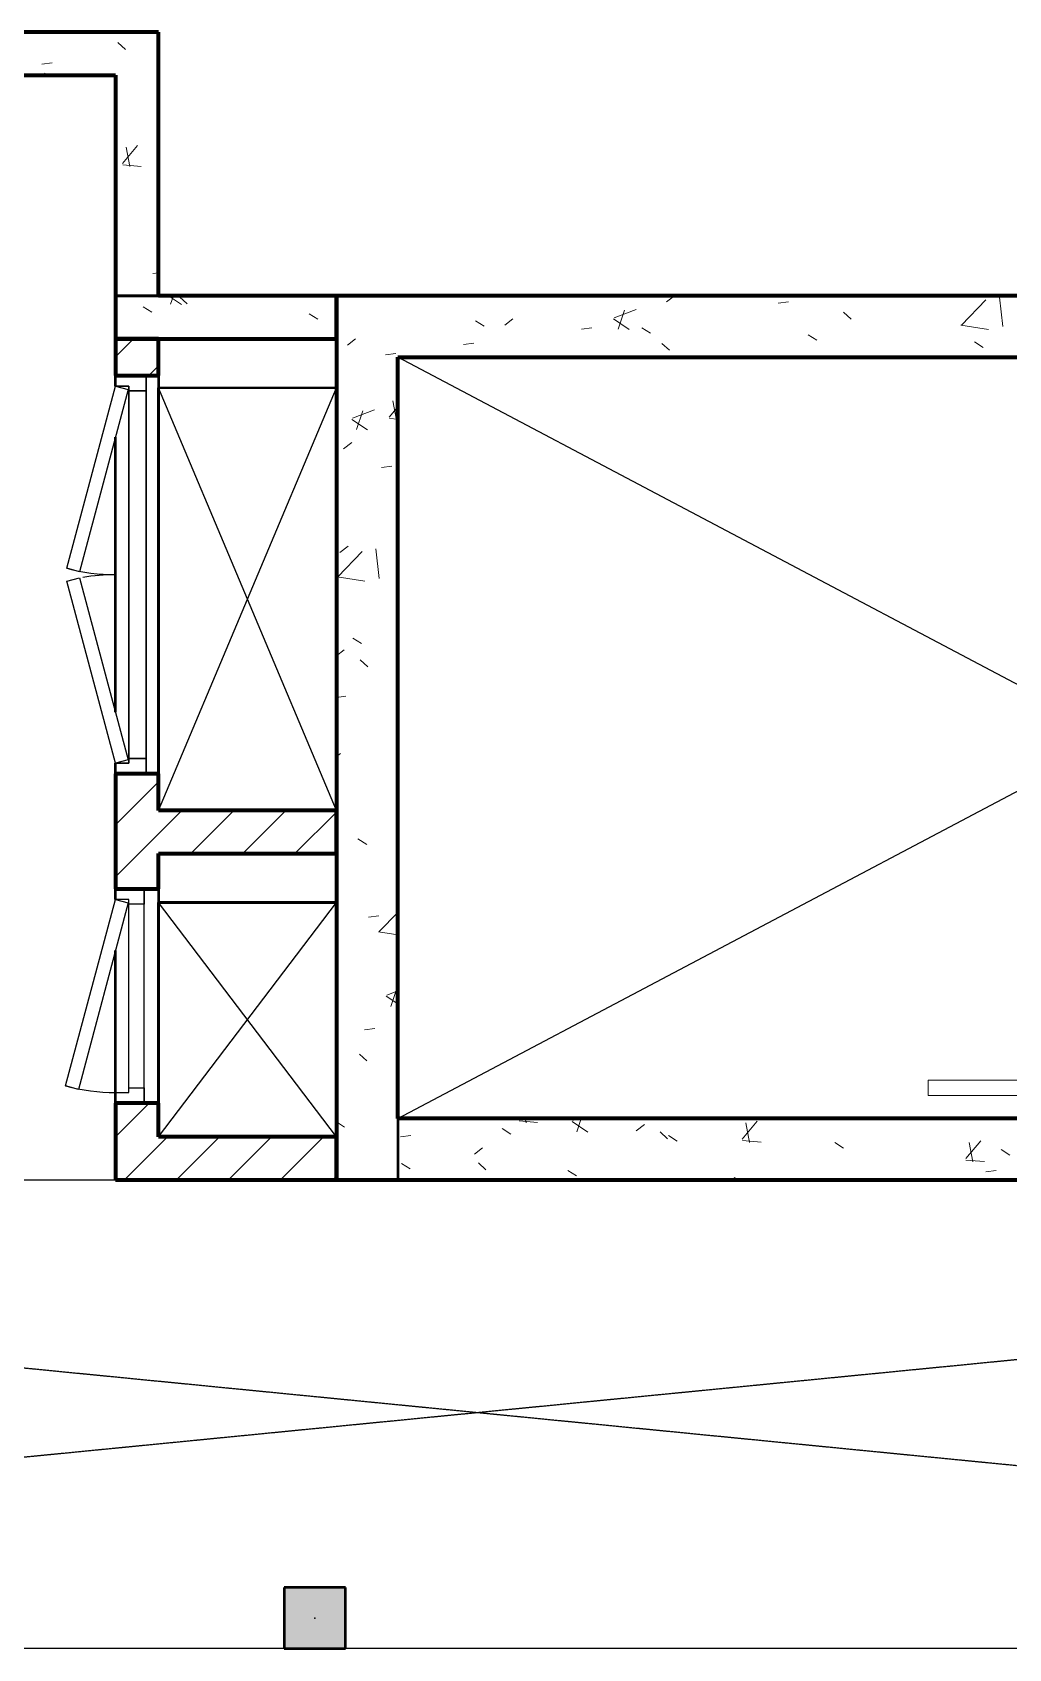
# Model space of a CAD drawing. Header units: millimetres. Extents: x -1379 to 1385823, y -4884429 to 548763.
# Drawn here: x 509308 to 512493, y -2308406 to -2303131 of the extents above; entities that cross this region are included whole.
import ezdxf

# ---------------------------------------------------------------- set-up
doc = ezdxf.new("R2010")
doc.units = ezdxf.units.MM
doc.linetypes.add('DPA_Overhead 100', pattern=[2.75, 1.75, -1])
for name, color, linetype in [('000 - CONCRETE_COL_HATCH_', 7, 'Continuous'), ('000 - CONCRETE_EX_BUILDING_MAIN_COLOR_1', 7, 'Continuous'), ('000 - CONCRETE_PRECAST_CUT_COLOR_4', 7, 'Continuous'), ('000 - EXISTING_COLUMN_CUT_COLOR_5', 7, 'Continuous')]:
    doc.layers.add(name, color=color, linetype=linetype)
for name, color, linetype, lineweight in [('_ _ A-DETL-OPENING', 7, 'Continuous', 25), ('A-DETL-GENF', 7, 'Continuous', 35), ('A-DETL-MEDM', 7, 'Continuous', 50), ('A-DOOR-E', 7, 'Continuous', 35), ('A-FLOR-E', 7, 'Continuous', 35), ('A-FLOR-HRAL', 7, 'Continuous', 35), ('A-FLOR-OVHD', 7, 'DPA_Overhead 100', 25), ('A-WALL', 7, 'Continuous', 70), ('A-WALL-PATT', 7, 'Continuous', 70), ('S-STRS-E', 7, 'Continuous', 35), ('WALL-E', 7, 'Continuous', 50)]:
    doc.layers.add(name, color=color, linetype=linetype, lineweight=lineweight)
pattern_1 = [(50, (-216781.46, 2306690.5), (728.7365, -63.75582), [76.2, -838.2]), (355, (-216781.5, 2306690.5), (-140.97162, 764.2276), [60.96, -670.56]), (100.451, (-216720.74, 2306685.2), (587.77, 700.46675), [64.76, -712.36]), (46.184, (-216781.5, 2306893.7), (1084.31624, -168.17096), [114.3, -1257.3]), (96.636, (-216691.1, 2306879.7), (949.6099, 989.70985), [97.14, -1068.54]), (351.184, (-216781.5, 2306893.7), (949.62055, 989.70115), [91.44, -1005.84]), (21, (-216679.86, 2306842.9), (606.45787, -409.06057), [76.2, -838.2]), (326, (-216679.9, 2306842.9), (247.20834, 736.75292), [60.96, -670.56]), (71.451, (-216629.3, 2306808.8), (853.66825, 327.68547), [64.76, -712.36]), (37.5, (-216781.46, 2306690.48), (12.354693, 338.22012), [33.528, -628.904, 33.528, -647.192, -673.1]), (37.5, (-216781.46, 2306690.48), (12.354693, 338.22012), [-1343.152, 33.528, -639.572]), (7.5, (-216781.46, 2306690.48), (267.278874, 400.722127), [33.528, -354.584, 33.528, -613.664, -256.54]), (7.5, (-216781.46, 2306690.48), (267.278874, 400.722127), [-1035.304, 33.528, -223.012]), (327.5, (-217008.03, 2306690.48), (542.36333, -22.915345), [33.528, -220.472, 33.528, -758.952, -1051.56]), (327.5, (-217008.03, 2306690.48), (542.36333, -22.915345), [-1046.48, 33.528, -1018.032]), (317.5, (-217109.63, 2306690.5), (592.51696, 101.70711), [33.528, -296.672, 33.528, -492.76, -746.76]), (317.5, (-217109.63, 2306690.5), (592.51696, 101.70711), [-856.488, 33.528, -713.232])]
pattern_2 = [(45, (-216781.46, 2306690.48), (-84.852814, 84.852814), [])]

# ---------------------------------------------------------------- blocks, each defined once
blk = doc.blocks.new('A4 - _Wall_ Access Panel 700x1350-3805095-IV01 - LOWER ROOF LEVEL PLAN')
at = {"layer": '000 - CONCRETE_EX_BUILDING_MAIN_COLOR_1', "color": 7}
for p, q in [((-350, 23), (-300, 23)), ((-350, -70), (-350, 23)), ((350, 23), (-350, 23)), ((-350, -70), (-350, 23)), ((-300, 23), (-300, -27)), ((300, 23), (-300, 23)), ((-300, 23), (-300, -27)), ((300, 23), (350, 23)), ((300, -27), (300, 23)), ((300, -27), (300, 23)), ((350, 23), (350, -70)), ((350, 23), (350, -70)), ((-315, -27), (-315, -70)), ((-300, -27), (-315, -27)), ((315, -27), (-315, -27)), ((-315, -27), (-315, -70)), ((-315, -70), (-303.9, -28.5)), ((-303.9, -28.5), (304.6, -191.5)), ((300, -27), (-300, -27)), ((315, -27), (300, -27)), ((315, -70), (315, -27)), ((315, -70), (315, -27)), ((-315, -70), (-350, -70)), ((-315, -70), (-350, -70)), ((293.5, -233.1), (-315, -70)), ((350, -70), (-148.9, -70)), ((-148.9, -70), (315, -70)), ((350, -70), (315, -70)), ((304.6, -191.5), (293.5, -233.1))]:
    blk.add_line(p, q, dxfattribs=at)
blk.add_arc((-315, -70), 630, 344.9995, 0, dxfattribs=at)
blk = doc.blocks.new('A20 - _Wall_ Access Panel 1300x1350-3801964-IV01 - LOWER ROOF LEVEL PLAN')
at = {"layer": '000 - CONCRETE_EX_BUILDING_MAIN_COLOR_1', "color": 7}
for p, q in [((-650, 30), (-600, 30)), ((-650, -70), (-650, 30)), ((-650, 30), (-650, -70)), ((650, 30), (-650, 30)), ((-600, 30), (-600, -27)), ((-600, -27), (-600, 30)), ((-600, 30), (600, 30)), ((600, 30), (650, 30)), ((600, -27), (600, 30)), ((600, 30), (600, -27)), ((650, 30), (650, -70)), ((650, -70), (650, 30)), ((-600, -27), (-615, -27)), ((-615, -27), (-615, -70)), ((-615, -70), (-615, -27)), ((-615, -27), (615, -27)), ((-615, -70), (-603.9, -28.5)), ((-603.9, -28.5), (-9.8, -187.6)), ((600, -27), (-600, -27)), ((9.8, -187.6), (603.9, -28.5)), ((615, -27), (600, -27)), ((603.9, -28.5), (615, -70)), ((615, -70), (615, -27)), ((615, -27), (615, -70)), ((-615, -70), (-650, -70)), ((-650, -70), (-615, -70)), ((-21, -229.2), (-615, -70)), ((448.8, -70), (-448.9, -70)), ((-448.9, -70), (448.8, -70)), ((615, -70), (21, -229.2)), ((650, -70), (615, -70)), ((615, -70), (650, -70)), ((-9.8, -187.6), (-21, -229.2)), ((21, -229.2), (9.8, -187.6))]:
    blk.add_line(p, q, dxfattribs=at)
for centre, start, end in [((-615, -70), 344.9995, 0), ((615, -70), 180, 190.0003)]:
    blk.add_arc(centre, 615, start, end, dxfattribs=at)
blk = doc.blocks.new('Top Rail Type - Top Rail_Internal_-6008788-IV01 - LOWER ROOF LEVEL PLAN')
at = {"layer": '000 - CONCRETE_EX_BUILDING_MAIN_COLOR_1', "color": 7, "lineweight": 9}
for p, q in [((290818.5, -2309317.7), (290439.6, -2309317.7)), ((290439.6, -2309318.6), (290439.6, -2309366.9)), ((290439.6, -2309366.9), (290439.6, -2309318.6)), ((293058.5, -2309317.7), (290818.5, -2309317.7)), ((293299.6, -2309317.7), (293058.5, -2309317.7)), ((293299.6, -2309318.6), (293299.6, -2309366.9)), ((293299.6, -2309366.9), (293299.6, -2309318.6)), ((290439.6, -2309367.7), (290818.5, -2309367.7)), ((290818.5, -2309367.7), (293058.5, -2309367.7)), ((293058.5, -2309367.7), (293299.6, -2309367.7))]:
    blk.add_line(p, q, dxfattribs=at)
for points in [[(290825.6, -2309340.7), (290825.6, -2309341.4), (290825.6, -2309342.7), (290825.6, -2309344.1), (290825.6, -2309344.7)], [(293065.6, -2309340.7), (293065.6, -2309341.4), (293065.6, -2309342.7), (293065.6, -2309344.1), (293065.6, -2309344.7)]]:
    blk.add_open_spline(points, degree=3, dxfattribs=at)
blk = doc.blocks.new('Top Rail Type - Top Rail_Internal_-V669-IV01 - LOWER ROOF LEVEL PLAN')
at = {"layer": '000 - CONCRETE_EX_BUILDING_MAIN_COLOR_1', "color": 7, "lineweight": 9}
for p, q in [((290439.6, -2309367.7), (290439.6, -2309317.7)), ((290825.6, -2309317.7), (290439.6, -2309317.7)), ((293065.6, -2309317.7), (290825.6, -2309317.7)), ((293299.6, -2309317.7), (293065.6, -2309317.7)), ((293299.6, -2309367.7), (293299.6, -2309317.7)), ((290825.6, -2309367.7), (290439.6, -2309367.7)), ((293065.6, -2309367.7), (290825.6, -2309367.7)), ((293299.6, -2309367.7), (293065.6, -2309367.7))]:
    blk.add_line(p, q, dxfattribs=at)
blk = doc.blocks.new('*U2580')
at = {"layer": '000 - CONCRETE_COL_HATCH_'}
h = blk.add_hatch(dxfattribs=at)
h.set_pattern_fill('AR-CONC', scale=0.5)
h.set_pattern_definition([(50, (0, -2e-14), (3.5863, -0.31376), [0.375, -4.125]), (355, (0, -2e-14), (-0.69376, 3.76096), [0.3, -3.3]), (100.4514, (0.299, -0.026), (2.89254, 3.4472), [0.3187, -3.50571]), (46.1842, (0, 1), (5.3362, -0.8276), [0.5625, -6.1875]), (96.6356, (0.4447, 0.931), (4.67331, 4.8706), [0.47805, -5.25857]), (351.184, (0, 1), (4.6733, 4.8706), [0.45, -4.95]), (21, (0.5, 0.75), (2.984535, -2.013094), [0.375, -4.125]), (326, (0.5, 0.75), (1.21658, 3.62575), [0.3, -3.3]), (71.4514, (0.7487, 0.5822), (4.20111, 1.612656), [0.3187, -3.50571]), (37.5, (0, -2e-14), (0.060799, 1.664469), [0, -3.26, 0, -3.35, 0, -3.3125]), (7.5, (0, -2e-14), (1.315348, 1.972059), [0, -1.91, 0, -3.185, 0, -1.2625]), (327.5, (-1.115, -2e-14), (2.669112, -0.112774), [0, -1.25, 0, -3.9, 0, -5.175]), (317.5, (-1.615, -2e-14), (2.91593, 0.500525), [0, -1.625, 0, -2.59, 0, -3.675])])
h.paths.add_polyline_path([(-100, -100), (100, -100), (100, 100), (-100, 100)])
at = {"color": 7}
blk.add_point((0, 0), dxfattribs=at)
at = {"layer": '000 - EXISTING_COLUMN_CUT_COLOR_5', "color": 7}
blk.add_lwpolyline([(-100, -100), (100, -100), (100, 100), (-100, 100)], close=True, dxfattribs=at)
blk = doc.blocks.new('C-1-IV01_REV00_20260605-145550_LOPF_EX')
at = {"layer": 'A-DETL-GENF', "lineweight": 25}
h = blk.add_hatch(dxfattribs=at)
h.set_pattern_fill('FP_2', style=0, pattern_type=2)
h.set_pattern_definition(pattern_1)
h.paths.add_polyline_path([(3485, -11840), (3485, -11640), (3285, -11640), (3285, -11840)])
h.paths.add_polyline_path([(519.4, -11840), (585, -11840), (585, -11640), (385, -11640), (385, -11840)])
h.paths.add_polyline_path([(7985, -11840), (7985, -11640), (7785, -11640), (7785, -11840)])
h.paths.add_polyline_path([(16445, -11840), (16445, -11640), (16245, -11640), (16245, -11840)])
h.paths.add_polyline_path([(12295, -11840), (12495, -11840), (12495, -11640), (12295, -11640)])
at = {"layer": 'A-WALL-PATT', "lineweight": 9}
h = blk.add_hatch(dxfattribs=at)
h.set_pattern_fill('FP_2', style=0, pattern_type=2)
h.set_pattern_definition(pattern_1)
h.paths.add_polyline_path([(7235, -6705), (7375, -6705), (7375, -6565), (5375, -6565), (5375, -6705), (6259.5, -6705)])
h = blk.add_hatch(dxfattribs=at)
h.set_pattern_fill('FP_2', style=0, pattern_type=2)
h.set_pattern_definition(pattern_1)
h.paths.add_polyline_path([(7375, -7425), (7375, -6705), (7235, -6705), (7235, -7425)])
h = blk.add_hatch(dxfattribs=at)
h.set_pattern_fill('FP_2', style=0, pattern_type=2)
h.set_pattern_definition(pattern_1)
h.paths.add_polyline_path([(7955, -7565), (7955, -7425), (7235, -7425), (7235, -7565)])
h = blk.add_hatch(dxfattribs=at)
h.set_pattern_fill('FP_2', style=0, pattern_type=2)
h.set_pattern_definition(pattern_1)
h.paths.add_polyline_path([(7955, -10310), (8155, -10310), (8155, -7425), (7955, -7425), (7955, -9952.9)])
h = blk.add_hatch(dxfattribs=at)
h.set_pattern_fill('FP_2', style=0, pattern_type=2)
h.set_pattern_definition(pattern_1)
h.paths.add_polyline_path([(14355, -7625), (14355, -7425), (8155, -7425), (8155, -7625), (14295.7, -7625)])
h = blk.add_hatch(dxfattribs=at)
h.set_pattern_fill('FP_8', style=0, pattern_type=2)
h.set_pattern_definition(pattern_2)
h.paths.add_polyline_path([(7375, -10310), (7375, -10060), (7235, -10060), (7235, -10310), (7305, -10310)])
h.paths.add_polyline_path([(7305, -9360), (7375, -9360), (7375, -8985), (7235, -8985), (7235, -9360)])
h.paths.add_polyline_path([(7235, -7685), (7375, -7685), (7375, -7565), (7235, -7565), (7235, -7643.6)])
h = blk.add_hatch(dxfattribs=at)
h.set_pattern_fill('FP_8', style=0, pattern_type=2)
h.set_pattern_definition(pattern_2)
h.paths.add_polyline_path([(7955, -9245), (7955, -9105), (7375, -9105), (7375, -9245), (7407.5, -9245)])
h = blk.add_hatch(dxfattribs=at)
h.set_pattern_fill('FP_2', style=0, pattern_type=2)
h.set_pattern_definition(pattern_1)
h.paths.add_polyline_path([(14355, -10310), (14355, -10110), (8155, -10110), (8155, -10310), (14295.7, -10310)])
h = blk.add_hatch(dxfattribs=at)
h.set_pattern_fill('FP_8', style=0, pattern_type=2)
h.set_pattern_definition(pattern_2)
h.paths.add_polyline_path([(7955, -10310), (7955, -10170), (7375, -10170), (7375, -10310), (7407.5, -10310)])
at = {"layer": '_ _ A-DETL-OPENING', "color": 7}
for p, q in [((8155, -10110), (12855, -7625)), ((12855, -10110), (8155, -7625)), ((7955, -9105), (7375, -7725)), ((7375, -9105), (7955, -7725)), ((7955, -10170), (7375, -9405)), ((7375, -10170), (7955, -9405))]:
    blk.add_line(p, q, dxfattribs=at)
at = {"layer": 'A-DETL-MEDM', "color": 7}
for p, q in [((7785, -11640), (7785, -11840)), ((7985, -11640), (7785, -11640)), ((7985, -11840), (7985, -11640)), ((7785, -11840), (7985, -11840))]:
    blk.add_line(p, q, dxfattribs=at)
at = {"layer": 'A-FLOR-E', "color": 7}
for p, q in [((5375, -6565), (7375, -6565)), ((7375, -6565), (7375, -7425)), ((7235, -6705), (685, -6705)), ((685, -6705), (7235, -6705)), ((7235, -6705), (685, -6705)), ((685, -6705), (7235, -6705)), ((7235, -6705), (685, -6705)), ((7235, -7425), (7235, -6705)), ((7235, -6705), (7235, -7425)), ((7235, -7720), (7235, -6705)), ((7235, -6705), (7235, -7425)), ((7235, -7425), (7235, -6705)), ((14555, -7425), (7235, -7425)), ((7235, -7425), (14555, -7425)), ((7235, -7425), (7955, -7425)), ((7955, -7425), (7235, -7425)), ((7375, -7425), (14415, -7425)), ((7955, -7425), (7955, -7725)), ((7955, -7725), (7955, -7425)), ((7955, -7725), (7375, -7725)), ((7375, -7725), (7375, -9105)), ((7375, -9105), (7375, -7725)), ((7375, -7725), (7955, -7725)), ((7235, -8783.8), (7235, -7886.1)), ((7235, -9395), (7235, -8950)), ((7375, -9105), (7955, -9105)), ((7955, -9105), (7375, -9105)), ((7955, -9105), (7955, -9405)), ((7955, -9405), (7955, -9105)), ((7955, -9405), (7375, -9405)), ((7375, -9405), (7375, -10170)), ((7375, -10170), (7375, -9405)), ((7375, -9405), (7955, -9405)), ((7235, -10310), (7235, -9561.1)), ((7375, -10170), (7955, -10170)), ((7955, -10170), (7375, -10170)), ((7955, -10170), (7955, -10310)), ((7955, -10310), (7955, -10170)), ((14555, -10310), (7235, -10310)), ((7955, -10310), (14555, -10310)), ((14555, -10310), (7955, -10310))]:
    blk.add_line(p, q, dxfattribs=at)
at = {"layer": 'A-FLOR-OVHD', "color": 7}
for p, q in [((16145, -10310), (585, -11840)), ((685, -10310), (7235, -10310)), ((16245, -11840), (685, -10310)), ((16245, -11840), (585, -11840))]:
    blk.add_line(p, q, dxfattribs=at)
at = {"layer": 'A-WALL', "color": 7}
for p, q in [((7375, -6565), (5375, -6565)), ((7375, -6705), (7375, -6565)), ((5375, -6705), (7235, -6705)), ((7235, -6705), (7235, -7425)), ((7375, -7425), (7375, -6705)), ((7235, -7425), (7235, -7565)), ((7955, -7425), (7375, -7425)), ((7955, -7425), (7955, -10310)), ((8155, -7425), (7955, -7425)), ((7955, -7565), (7955, -7425)), ((14355, -7425), (8155, -7425)), ((7235, -7565), (7955, -7565)), ((7235, -7565), (7235, -7685)), ((7305, -7565), (7235, -7565)), ((7375, -7565), (7305, -7565)), ((7375, -7685), (7375, -7565)), ((8155, -10110), (8155, -7625)), ((8155, -7625), (14355, -7625)), ((7235, -7685), (7305, -7685)), ((7305, -7685), (7375, -7685)), ((7235, -8985), (7235, -9360)), ((7305, -8985), (7235, -8985)), ((7375, -8985), (7305, -8985)), ((7375, -9105), (7375, -8985)), ((7955, -9105), (7375, -9105)), ((7955, -9245), (7955, -9105)), ((7375, -9245), (7955, -9245)), ((7375, -9360), (7375, -9245)), ((7235, -9360), (7305, -9360)), ((7305, -9360), (7375, -9360)), ((7235, -10060), (7235, -10310)), ((7305, -10060), (7235, -10060)), ((7375, -10060), (7305, -10060)), ((7375, -10170), (7375, -10060)), ((14355, -10110), (8155, -10110)), ((7955, -10170), (7375, -10170)), ((7955, -10310), (7955, -10170)), ((7235, -10310), (7305, -10310)), ((7305, -10310), (7375, -10310)), ((7375, -10310), (7955, -10310)), ((7955, -10310), (8155, -10310)), ((8155, -10310), (14355, -10310))]:
    blk.add_line(p, q, dxfattribs=at)
at = {"layer": 'S-STRS-E', "color": 7}
for p, q in [((8155, -7625), (8155, -10110)), ((10615, -7625), (8155, -7625)), ((8155, -7625), (8155, -10110)), ((10615, -7625), (8155, -7625)), ((8155, -10110), (10335, -10110)), ((8155, -10110), (10335, -10110))]:
    blk.add_line(p, q, dxfattribs=at)
at = {"layer": 'WALL-E', "color": 7}
for p, q in [((7235, -7425), (7955, -7425)), ((7955, -7425), (7235, -7425)), ((14355, -7425), (7955, -7425)), ((7955, -7425), (14355, -7425)), ((7955, -7625), (7955, -7425)), ((7955, -7625), (7955, -7425)), ((7955, -7425), (7955, -7565)), ((7955, -7425), (7955, -7565)), ((8735, -7425), (9935, -7425)), ((9935, -7425), (8735, -7425)), ((9935, -7425), (8735, -7425)), ((8735, -7425), (9935, -7425)), ((7955, -7625), (7955, -10310)), ((7955, -10310), (7955, -7625)), ((8155, -7625), (8155, -10310)), ((8155, -10110), (8155, -7625)), ((14355, -7625), (8155, -7625)), ((8155, -7625), (14355, -7625)), ((8735, -7625), (9935, -7625)), ((9935, -7625), (8735, -7625)), ((9935, -7625), (8735, -7625)), ((8735, -7625), (9935, -7625)), ((7235, -7720), (7235, -7685)), ((7375, -7685), (7235, -7685)), ((7375, -7685), (7375, -8985)), ((7375, -9105), (7375, -7725)), ((7375, -7725), (7375, -9105)), ((7375, -9065), (7375, -7765)), ((7375, -7765), (7375, -9065)), ((7235, -8783.8), (7235, -7886.1)), ((7235, -8985), (7235, -8950)), ((7235, -8985), (7375, -8985)), ((7955, -9265), (7955, -9405)), ((7955, -9265), (7955, -9405)), ((7235, -9395), (7235, -9360)), ((7375, -9360), (7235, -9360)), ((7375, -9360), (7375, -10060)), ((7375, -9405), (7955, -9405)), ((7955, -9405), (7375, -9405)), ((7375, -10170), (7375, -9405)), ((7375, -9405), (7375, -10170)), ((7235, -10060), (7235, -9561.1)), ((7375, -10170), (7375, -9837.5)), ((7375, -9837.5), (7375, -10170)), ((7235, -10060), (7375, -10060)), ((8155, -10110), (14355, -10110)), ((14355, -10110), (8155, -10110)), ((8155, -10110), (8155, -10310)), ((8155, -10310), (11455, -10310)), ((14355, -10310), (8155, -10310))]:
    blk.add_line(p, q, dxfattribs=at)
at = {"layer": '000 - CONCRETE_PRECAST_CUT_COLOR_4', "color": 7}
blk.add_blockref('*U2580', (7885, -11740), dxfattribs=at)
at = {"layer": 'A-DOOR-E', "color": 7, "rotation": 270}
for name, p in [('A20 - _Wall_ Access Panel 1300x1350-3801964-IV01 - LOWER ROOF LEVEL PLAN', (7305, -8335)), ('A4 - _Wall_ Access Panel 700x1350-3805095-IV01 - LOWER ROOF LEVEL PLAN', (7305, -9710))]:
    blk.add_blockref(name, p, dxfattribs=at)
at = {"layer": 'A-FLOR-HRAL', "color": 7, "lineweight": 9}
for name in ['Top Rail Type - Top Rail_Internal_-6008788-IV01 - LOWER ROOF LEVEL PLAN', 'Top Rail Type - Top Rail_Internal_-V669-IV01 - LOWER ROOF LEVEL PLAN']:
    blk.add_blockref(name, (-280554.6, 2299332.7), dxfattribs=at)

msp = doc.modelspace()

# ---------------------------------------------------------------- block references
at = {"color": 7}
msp.add_blockref('C-1-IV01_REV00_20260605-145550_LOPF_EX', (502344.8, -2296566.4), dxfattribs=at)

doc.saveas('drawing.dxf')
